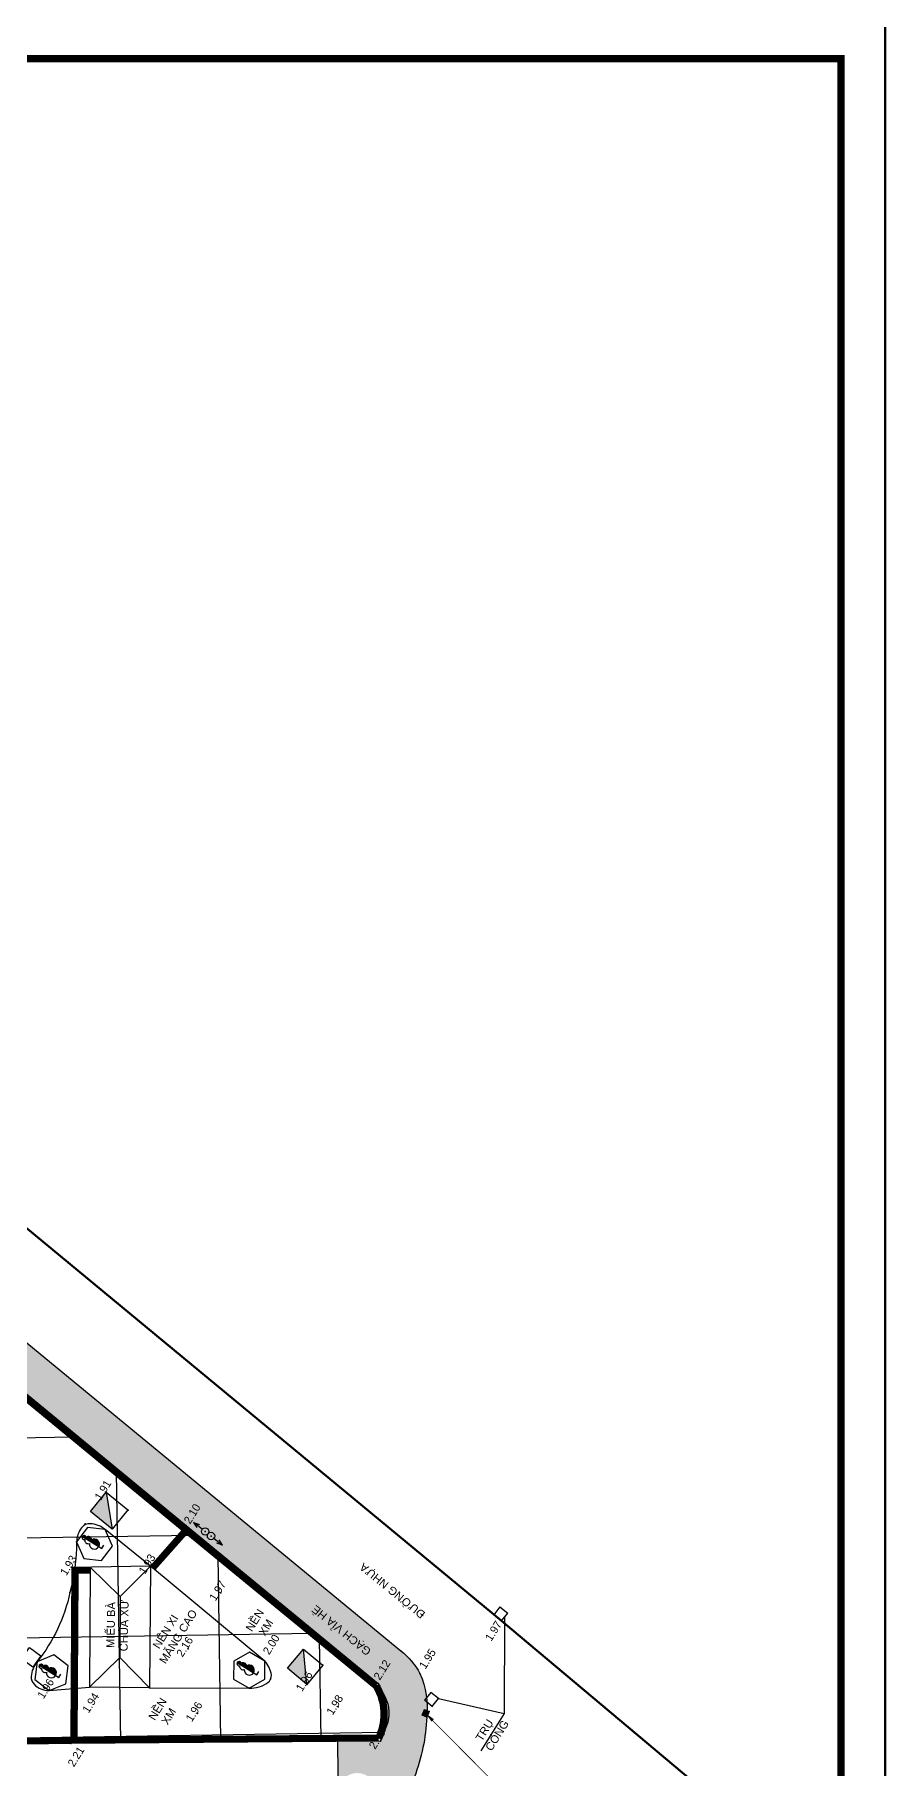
# Model space of a CAD drawing. Header units: millimetres. Extents: x -235021 to 808813, y -1893235 to 860440.
# Drawn here: x 94318 to 136796, y -1841481 to -1754826 of the extents above; entities that cross this region are included whole.
import ezdxf
from ezdxf.enums import TextEntityAlignment as Align

# ---------------------------------------------------------------- set-up
doc = ezdxf.new("R2010")
doc.units = ezdxf.units.MM
doc.header["$LTSCALE"] = 100
doc.linetypes.add('HIDDEN', pattern=[0.375, 0.25, -0.125])
doc.layers.get('0').update_dxf_attribs({"lineweight": 9})
for name, color, linetype in [('BO VIA', 3, 'Continuous'), ('CHU', 2, 'Continuous'), ('HIEN', 7, 'Continuous'), ('HO GA', 4, 'Continuous'), ('KYHIEUCOC', 5, 'Continuous'), ('LE DUONG', 1, 'Continuous'), ('Nét thấy', 7, 'Continuous')]:
    doc.layers.add(name, color=color, linetype=linetype)
doc.layers.add('THEP CHIU LUC', color=1, linetype='Continuous', lineweight=50)
doc.styles.add('GHICHU', font='', dxfattribs={"height": 2})
doc.styles.add('GHICHU2', font='', dxfattribs={"height": 2})
doc.styles.get('GHICHU').set_extended_font_data('VNI-Helve-Condense')
doc.styles.get('GHICHU2').set_extended_font_data('VNI-Helve-Condense')
doc.dimstyles.get("Standard").update_dxf_attribs({"dimtxt": 0.18, "dimasz": 0.18, "dimexe": 0.18, "dimexo": 0.0625, "dimgap": 0.09, "dimtad": 0, "dimtih": 1, "dimtoh": 1, "dimdec": 4, "dimzin": 0, "dimdsep": 46, "dimtxsty": 'Standard', "dimcen": 0.09, "dimadec": 0, "dimazin": 0, "dimtfac": 1, "dimtdec": 4, "dimtofl": 0, "dimtmove": 0, "dimatfit": 3, "dimfxl": 1, "dimtolj": 1, "dimtzin": 0, "dimarcsym": 0})

# ---------------------------------------------------------------- blocks, each defined once
blk = doc.blocks.new('DDHT11')
for p, q in [((-0.6399861893150955, -0.002102198777720332), (-0.386764497263357, 0.08406826620921493)), ((0.9599585679825395, -0.002102198777720332), (0.706736875930801, 0.08406826620921493)), ((-0.159986189333722, -0.002102198777720332), (-0.6399861893150955, -0.002102198777720332)), ((-0.6399861893150955, -0.002102198777720332), (-0.386764497263357, -0.08827266353182495)), ((0.479958568001166, -0.002102198777720332), (0.9599585679825395, -0.002102198777720332)), ((0.9599585679825395, -0.002102198777720332), (0.706736875930801, -0.08827266353182495))]:
    blk.add_line(p, q)
for centre in [(0, 0), (0.319972378667444, 0)]:
    blk.add_circle(centre, 0.1599999999999994)
for p in [(0, 0), (0.319972378667444, 0)]:
    blk.add_point(p)
blk = doc.blocks.new('CAYDL')
at = {"linetype": 'Continuous'}
blk.add_hatch(color=256, dxfattribs=at).paths.add_polyline_path([(0.2730896669155642, 1.660251213043928, 0.5693726601521445), (0.1762234897171492, 2.41734217087509, 0.684834325308665), (0, 2.871893779935299), (0, 0.469883415720855, 0.7965622496287439)])
for p, q in [((0, 2.87150458983167), (0, 0)), ((0, 0), (0.4967282140305826, 0))]:
    blk.add_line(p, q, dxfattribs=at)
for centre, radius, start, end in [((0, 2.010052954237), 0.4437783504383233, 113.3968845450581, 232.0208978191353), ((0, 2.610458247764701), 0.2614355321705987, 312.3812719101817, 227.6187280898183), ((0, 2.010052954237), 0.4437783504383233, 307.9791021808647, 66.60311545494193), ((0, 1.09639291237982), 0.6265094966589649, 115.841984444443, 64.15801555555699)]:
    blk.add_arc(centre, radius, start, end, dxfattribs=at)
blk = doc.blocks.new('RTERTCERTER')
at = {"layer": 'HO GA'}
h = blk.add_hatch(color=256, dxfattribs=at)
h.dxf.hatch_style = 1
h.paths.add_polyline_path([(439945.9156043369, -1519834.50234873), (438706.8422510996, -1519669.586536063), (438522.1365407119, -1521057.348691679)])
h = blk.add_hatch(color=256, dxfattribs=at)
h.dxf.hatch_style = 1
h.paths.add_polyline_path([(438487.920979714, -1532345.813729621), (437250.2323604197, -1532170.808353981), (437075.2269850122, -1533408.496973392)])
for p, q in [((439945.9156043371, -1519834.50234873), (438522.1365407119, -1521057.34869168)), ((437075.2269850122, -1533408.496973392), (438487.920979714, -1532345.813729621))]:
    blk.add_line(p, q, dxfattribs=at)
for points in [[(438706.8422510996, -1519669.586536063), (439945.9156043371, -1519834.50234873), (439761.2098939493, -1521222.264504347), (438522.1365407119, -1521057.34869168)], [(430628.8202147475, -1520635.899760582), (431326.9156042729, -1520687.50234885), (431275.3130161213, -1521385.597738259), (430577.2176267123, -1521333.995149991)], [(437250.2323604198, -1532170.808353981), (438487.920979714, -1532345.813729621), (438312.9156043064, -1533583.502348799), (437075.2269850122, -1533408.496973392)]]:
    blk.add_lwpolyline(points, close=True, dxfattribs=at)

msp = doc.modelspace()

# ---------------------------------------------------------------- hatches: boundary and pattern name
at = {"layer": 'BO VIA'}
h = msp.add_hatch(dxfattribs=at)
h.set_pattern_fill('ANGLE', color=253, scale=3000, angle=58.11958264428029)
h.set_pattern_definition([(58.11958264428029, (673103533.7144846, -1089408393.103788), (-700.5506050529251, 435.7222162800294), [599.9999999999998, -224.9999999999999]), (148.1195826442803, (673103533.7144846, -1089408393.103788), (-435.7222162800294, -700.5506050529251), [600, -224.9999999999999])])
edge = h.paths.add_edge_path()
edge.add_ellipse((78118.0283024889, -1809641.64706386), major_axis=(-116.9150775592063, -142.4946561534178), ratio=0.9999999998309419, start_angle=270.8416473992316, end_angle=327.94754514916787, ccw=False)
edge.add_ellipse((78118.0283024889, -1809641.64706386), major_axis=(-116.9150775592063, -142.4946561534178), ratio=0.9999999998309419, start_angle=449.3360151655633, end_angle=630.8416473992315, ccw=False)
edge.add_ellipse((78118.0283024889, -1809641.64706386), major_axis=(-116.9150775592063, -142.4946561534178), ratio=0.9999999998309419, start_angle=392.42743382617056, end_angle=449.3360151655633, ccw=False)
edge.add_line((78095.75369749247, -1809824.616198858), (87813.59291035181, -1817744.916265305))
edge.add_line((87813.59291035176, -1817744.916265305), (101878.2782400907, -1829343.822617715))
edge.add_line((101878.2782400908, -1829343.822617715), (111478.0306124623, -1837249.461895477))
edge.add_arc((108963.501328087, -1838786.170623122), 2946.91893943473, 333.1411048262636, 391.43042734614085, ccw=False)
edge.add_line((111592.5122023477, -1840117.573288966), (109458.5511911215, -1840134.012311684))
edge.add_line((109458.5511911214, -1840134.012311684), (109478.0468944804, -1842664.763166147))
edge.add_arc((110428.0380485822, -1842668.862815936), 949.9999999999999, 58.119582644280285, 179.7527438321559, ccw=False)
edge.add_arc((110428.0380485822, -1842668.862815936), 949.9999999999999, -121.88041735571971, 58.119582644280285, ccw=False)
edge.add_arc((110428.0380485822, -1842668.862815936), 950, 181.1299976858469, 238.11958264428029, ccw=False)
edge.add_line((109478.2228006789, -1842687.597672499), (109496.4567400097, -1845054.558058175))
edge.add_arc((107682.7560607948, -1841458.032514758), 4027.965508570981, 296.7614646017494, 312.1526242315477)
edge.add_ellipse((110378.6654794166, -1844260.028281289), major_axis=(12.09589587099311, 183.92267858001), ratio=0.9999999998794763, start_angle=90.79088514240078, end_angle=186.029302811043, ccw=False)
edge.add_ellipse((110378.6654794166, -1844260.028281289), major_axis=(12.09589587099311, 183.92267858001), ratio=0.9999999998794763, start_angle=269.2852528467183, end_angle=450.79088514240084, ccw=False)
edge.add_line((110562.422958683, -1844274.417554859), (110976.0442788842, -1844555.339970842))
edge.add_line((110976.0442788841, -1844555.339970842), (111306.9413347626, -1844780.077903474))
edge.add_arc((105097.3026795034, -1838381.540538329), 8916.327306803116, 314.141645142631, 336.6151139657968)
edge.add_arc((104238.1101025786, -1838513.508121835), 9663.623554709506, 339.3562316585992, 357.6027057871033)
edge.add_line((113893.2761173274, -1838917.722711843), (113664.9152253555, -1838815.981357674))
edge.add_line((113664.9152253557, -1838815.981357674), (113787.0048504061, -1838541.948287584))
edge.add_line((113787.004850406, -1838541.948287584), (113919.084940633, -1838600.793771667))
edge.add_arc((109874.7954182386, -1838430.966019714), 4047.853654256995, 357.5954490595766, 363.5703272863539)
edge.add_line((113914.7926457732, -1838178.891412118), (113784.0154171214, -1838073.120082231))
edge.add_line((113784.0154171212, -1838073.120082231), (113892.6217939368, -1837938.837559832))
edge.add_arc((109874.7954182388, -1838430.966019713), 4047.853654256995, 366.9831609235235, 384.6032535424177)
edge.add_arc((110665.8532552312, -1838216.236568046), 3241.99012596033, 386.9740301665834, 413.3767011524277)
edge.add_line((112599.8666296818, -1835614.296475678), (91181.59570243553, -1817968.438506021))
edge.add_line((91181.59570243565, -1817968.438506021), (69975.58949549176, -1800638.315692018))
edge.add_line((69975.58949549153, -1800638.315692018), (48863.34536129289, -1783140.402313073))
edge.add_arc((47266.89901447488, -1785408.459090559), 2773.575757784301, 414.8589413418236, 493.4565524034857)
edge.add_line((45359.22161579767, -1783395.131142423), (33176.57055122574, -1795952.073088498))
edge.add_line((33176.57055122574, -1795952.073088498), (33826.6329095207, -1796713.219546285))
edge.add_line((33826.63290952082, -1796713.219546285), (34034.5740149999, -1796496.977791304))
edge.add_line((34034.57401499973, -1796496.977791304), (44549.44420964515, -1785562.372142544))
edge.add_arc((48145.22347655991, -1789222.001826428), 5130.547530189417, 102.98306509463441, 134.4957879012935, ccw=False)
edge.add_line((46992.57901973842, -1784222.608991724), (68763.21519158321, -1802218.346561195))
edge.add_line((68763.21519158321, -1802218.346561195), (77943.31419200549, -1809700.373906))
edge = h.paths.add_edge_path(flags=16)
edge.add_ellipse((54966.57159615826, -1790134.043432083), major_axis=(-145.1193363896164, 113.6408404176952), ratio=0.9999999999262095, start_angle=360.78430059050834, end_angle=719.2786712369104, ccw=False)
edge.add_ellipse((54676.23313166766, -1789906.940885672), major_axis=(-145.5612534094544, 113.0742407047444), ratio=0.9999999999249859, start_angle=180.5609369931065, end_angle=539.0553076395087, ccw=False)
edge.add_line((54529.65565057431, -1789795.362667235), (54529.46298563544, -1789795.211964853))
edge.add_ellipse((54676.23313166766, -1789906.940885672), major_axis=(-145.5612534094544, 113.0742407047444), ratio=0.9999999999249859, start_angle=180.5609369931065, end_angle=539.0553076395087, ccw=False)
edge.add_ellipse((54966.57159615826, -1790134.043432083), major_axis=(-145.1193363896164, 113.6408404176952), ratio=0.9999999999262095, start_angle=360.78430059050834, end_angle=719.2786712369104, ccw=False)
edge.add_line((55110.35764276638, -1790249.587364482), (55110.16497782752, -1790249.4366621))
edge = h.paths.add_edge_path(flags=16)
edge.add_ellipse((102833.6238532595, -1829641.651242998), major_axis=(-145.5612534094544, 113.0742407047444), ratio=0.9999999999249859, start_angle=180.5609369931065, end_angle=539.0553076395087, ccw=False)
edge.add_ellipse((103123.9623177501, -1829868.753789408), major_axis=(-145.1193363896164, 113.6408404176952), ratio=0.9999999999262095, start_angle=360.78430059050834, end_angle=719.2786712369104, ccw=False)
edge.add_line((103267.7483643583, -1829984.297721809), (103267.5556994194, -1829984.147019426))
edge.add_ellipse((103123.9623177501, -1829868.753789408), major_axis=(-145.1193363896164, 113.6408404176952), ratio=0.9999999999262095, start_angle=360.78430059050834, end_angle=719.2786712369104, ccw=False)
edge.add_ellipse((102833.6238532595, -1829641.651242998), major_axis=(-145.5612534094544, 113.0742407047444), ratio=0.9999999999249859, start_angle=180.5609369931065, end_angle=539.0553076395087, ccw=False)
edge.add_line((102687.046372166, -1829530.073024561), (102686.8537072273, -1829529.922322179))
h.paths.add_polyline_path([(76713.67982031853, -1807928.086250277), (73809.87450749596, -1805567.653518701), (74307.94904815807, -1804954.92201485), (77211.75436098065, -1807315.354746426)], flags=24)
h.paths.add_polyline_path([(110917.3535339754, -1836021.645268128), (108013.5482211528, -1833661.212536552), (108511.6227618151, -1833048.481032701), (111415.4280746377, -1835408.913764277)], flags=24)
h.paths.add_polyline_path([(38138.4947488574, -1790946.324806251), (40746.68649650813, -1788262.845016396), (41312.92714629608, -1788813.199148201), (38704.73539864511, -1791496.678938056)], flags=24)
h = msp.add_hatch(color=253, dxfattribs=at)
h.dxf.hatch_style = 1
h.paths.add_polyline_path([(113893.2761173274, -1838917.722711843), (114015.3657421801, -1838643.68964163), (113787.004850406, -1838541.948287584), (113664.9152253557, -1838815.981357674)])

# ---------------------------------------------------------------- linework, layer by layer
at = {"layer": 'BO VIA', "color": 253}
for p, q in [((97095.90543353191, -1831426.062039847), (97058.60471401486, -1837431.284214692)), ((97095.90543353191, -1831426.062039847), (98586.7794772897, -1832899.952099756)), ((98586.7794772897, -1832899.952099756), (100096.2873030087, -1831373.90002994)), ((100096.2873030087, -1831373.90002994), (100058.5468437649, -1837449.917996394)), ((98586.77947735117, -1832899.952099657), (98567.89266990108, -1835940.630040631)), ((117553.4489324582, -1833412.537018331), (117239.0221605739, -1833801.298905764)), ((117239.0221605739, -1833801.298905764), (117627.7840479087, -1834115.725677587)), ((97058.60471401486, -1837431.284214692), (98567.89266990108, -1835940.630040631)), ((98567.89266990108, -1835940.630040631), (100058.5468437649, -1837449.917996394)), ((100058.5468437649, -1837449.917996394), (97058.60471401486, -1837431.284214692)), ((114098.4421890053, -1837684.358194797), (113784.0154171212, -1838073.12008223)), ((114487.20407634, -1837998.784966619), (114098.4421890053, -1837684.358194797)), ((114172.7773044562, -1838387.546854053), (113784.0154171212, -1838073.12008223)), ((113893.2761173274, -1838917.722711843), (113787.004850406, -1838541.948287584)), ((114148.0158298757, -1838405.537947689), (114487.20407634, -1837998.784966619)), ((109496.4567400106, -1845054.558058263), (109458.5511911214, -1840134.012311687))]:
    msp.add_line(p, q, dxfattribs=at)
for points in [[(33826.63290952082, -1796713.219546285), (33176.57055122574, -1795952.073088498), (45359.22161579767, -1783395.131142423, -0.3570558508102576), (48863.34536129289, -1783140.402313073), (69975.58949549875, -1800638.315692024), (91181.59570242144, -1817968.43850601), (112599.8666296818, -1835614.296475678, -0.1157157580870133), (113555.1544336384, -1836745.713301559, -0.1383604153416163), (113893.2761173274, -1838917.722711843, -0.07978390637419396), (113281.2371262101, -1841920.482416074, -0.09837451761560369), (111306.9413347627, -1844780.077903474, -14.3619057665111)], [(34034.57401486352, -1796496.977791082), (44549.44420964533, -1785562.372142544, -0.1383733361692299), (46992.57901973842, -1784222.608991724), (68763.21519158181, -1802218.346561194), (87813.59291035734, -1817744.916265309), (101878.2782400908, -1829343.822617715), (111478.0306124623, -1837249.461895477, -0.2599648662560367), (111592.5122023477, -1840117.573288966), (96121.85428289935, -1840236.751894228), (80493.55343900254, -1840477.817775818)], [(34250.81577010435, -1796704.918896585), (44762.69208085124, -1785773.426642684, -0.1304355109643603), (46917.77990427386, -1784550.00314077), (68572.87927597557, -1802450.237303059), (87623.3899539861, -1817976.915372171), (101687.4070181633, -1829575.270617685), (111247.2872011285, -1837448.074229375, -0.2370098205380297), (111400.5804513002, -1839819.042938729), (96118.38526840723, -1839936.769716276), (80488.92650204204, -1840177.853458723)], [(100058.5468437649, -1837449.917996394), (105031.4857465067, -1837471.176333423, 0.1581116793756903), (105965.236938698, -1837199.454475876, 0.2548075551805703), (106136.7791692215, -1836818.299978829, 0.1453537272949561), (105816.4722469801, -1836123.067957242), (100096.2873030087, -1831373.90002994), (97840.99893802387, -1829548.493584607, 0.1561853050625638), (97089.9114234923, -1829256.67932485, 0.2508914649787777), (96661.0009525484, -1829453.869349265, 0.1554081386474656), (96409.40804029518, -1830165.37890766, -0.06041188527034733), (96080.48812359694, -1832691.759260723, -0.116273388245636), (94438.8153771882, -1836157.33586068, 0.1542416748572663), (94140.94734348037, -1836888.656456695, 0.2198548309994603), (94285.60200785549, -1837282.358602604, 0.1960987116192833), (95034.67126684595, -1837597.806533314), (97058.60471401486, -1837431.284214692)]]:
    msp.add_lwpolyline(points, format="xyb", dxfattribs=at)
at = {"layer": 'BO VIA', "color": 253, "const_width": 299.9999999999999}
msp.add_lwpolyline([(34142.69489251456, -1796600.948343784), (44656.0794205126, -1785667.887667367, -0.1344993570209694), (46954.63052548288, -1784385.852312062), (68668.04723377881, -1802334.291932127), (87718.4914321716, -1817860.91581874), (101782.8426291268, -1829459.5466177), (111362.9354437448, -1837348.995797655, -0.2489676283794218), (111498.3265550186, -1839968.294399795), (96120.11977565341, -1840086.760805252), (80491.23997052229, -1840327.835617271)], format="xyb", dxfattribs=at)
at = {"layer": 'BO VIA', "color": 253}
for points in [[(101687.4070181633, -1829575.270617685), (100096.2873030087, -1831373.90002994), (96171.14865114266, -1831442.139050934), (96118.38526840723, -1839936.769716276)], [(101919.1312024724, -1829766.101356212), (100325.0211370807, -1831568.111112742)], [(97094.04153642483, -1831726.139776917), (96469.32294093777, -1831737.000587), (96418.40541148937, -1839934.458503501)]]:
    msp.add_lwpolyline(points, dxfattribs=at)
for points in [[(96947.12403551472, -1829443.671550848), (96409.40804029518, -1830165.37890766), (96765.56694775593, -1830991.908297514), (97659.44185006764, -1831096.73033115), (98197.15784555959, -1830375.022974782), (97840.99893802387, -1829548.493584607)], [(94438.8153771882, -1836157.33586068), (94320.91525667842, -1837049.579976396), (95034.67126684595, -1837597.806533314), (95866.32739741361, -1837253.788975133), (95984.2275180596, -1836361.544859639), (95270.47150775586, -1835813.3183025)], [(104257.0563350022, -1836118.305649899), (104253.7309140883, -1837018.299506465), (105031.4857465067, -1837471.176333423), (105812.5659998526, -1837024.059304234), (105815.8914209025, -1836124.06544789), (105038.1365883479, -1835671.18862071)], [(113664.9152253557, -1838815.981357674), (113787.004850406, -1838541.948287584), (114015.3657421801, -1838643.68964163), (113893.2761173274, -1838917.722711843)]]:
    msp.add_lwpolyline(points, close=True, dxfattribs=at)
at = {"layer": 'BO VIA', "color": 253, "const_width": 299.9999999999999}
for points in [[(101799.7557440734, -1829674.657557301), (100210.6542200754, -1831471.005571292)], [(97094.97348510806, -1831576.100908394), (96320.23579604022, -1831589.569818967), (96268.3823749554, -1839937.70140544)]]:
    msp.add_lwpolyline(points, dxfattribs=at)
at = {"layer": 'BO VIA', "color": 253}
for p in [(97893.07083508332, -1827677.713996193), (96837.16964801872, -1829265.565589837), (98987.36604194349, -1828578.553604744), (96409.40804029518, -1830165.37890766), (97842.05898325454, -1829548.036801605), (101878.2782400908, -1829343.822617715), (103267.6395003326, -1829984.212568477), (96171.14865114266, -1831442.139050934), (100096.2873030087, -1831373.90002994), (96080.48812359694, -1832691.759260723), (103620.7370206882, -1832711.035470941), (117627.7840479087, -1834115.725677587), (94438.8153771882, -1836157.33586068), (101976.7339317301, -1835507.616212419), (105816.4722469801, -1836123.067957242), (112599.8666296818, -1835614.296475678), (106100.8017627521, -1837028.095914604), (108705.5991862619, -1836325.888407995), (113555.1544336384, -1836745.713301559), (95035.11247816432, -1837598.873153809), (100058.5468437649, -1837449.917996394), (105031.4857465067, -1837471.176333423), (107903.3100348767, -1837284.445718396), (111478.0306124623, -1837249.461895477), (102443.2076305024, -1838748.928028346), (109472.184569334, -1838412.523222827), (111903.3473932786, -1838582.120754994), (113861.7669659779, -1838710.879357199), (114018.1687578231, -1838637.398206414), (114487.20407634, -1837998.784966619), (113893.2761173274, -1838917.722711843), (96121.85428289935, -1840236.751894228), (111592.5122023477, -1840117.573288966)]:
    msp.add_point(p, dxfattribs=at)
msp.add_solid([(114132.4981328187, -1839143.926611373), (113840.1404837678, -1838729.835499652), (114250.9948371607, -1839026.724611166)], dxfattribs=at)
at = {"layer": 'CHU'}
for p, q in [((96263.57459935668, -1824932.74581317), (19675.90627614473, -1826114.107367687)), ((98616.61648736557, -1840104.353996741), (98409.81799932924, -1826697.608237231)), ((102232.8091662304, -1829841.265409605), (25622.30309605127, -1831022.979235407)), ((103616.3859810964, -1840050.850174478), (103474.655127567, -1830862.439090868)), ((108202.0437331042, -1834749.785006041), (-11799.92612593388, -1836600.810331157)), ((108616.1554748272, -1839997.346352215), (108539.4922558047, -1835027.269944505)), ((111717.9954105872, -1839696.146387602), (-16505.84670466307, -1841673.993745589))]:
    msp.add_line(p, q, dxfattribs=at)
at = {"layer": 'CHU', "color": 253}
msp.add_lwpolyline([(-14726.96284647874, -1839756.280954954), (25000.71975661558, -1796928.141995954), (26270.90029244852, -1796181.739356215), (30645.80542722723, -1800098.533394449), (44656.0794205126, -1785667.887667367, -0.1467386285083961), (46954.63052548288, -1784385.852312062), (111362.9354437448, -1837348.995797655, -0.4409495816337617), (111499.1651558189, -1839966.494522396), (-12733.00372469932, -1841295.9349879, -0.3735225681235041), (-14536.47815716686, -1839763.743880239, -5.073275760016919)], format="xyb", dxfattribs=at)
at = {"layer": 'Defpoints', "linetype": 'HIDDEN', "ltscale": 20}
msp.add_lwpolyline([(136796.3429025837, -1885277.192126266), (136796.3429025837, -1753813.335032267), (-49112.14187681273, -1753813.335032267), (-49112.14187681273, -1885277.192126266)], close=True, dxfattribs=at)
at = {"layer": 'HIEN'}
for p in [(117553.4489324582, -1833412.537018331), (117627.7840479087, -1834115.725677587)]:
    msp.add_line(p, (117942.210819793, -1833726.963790153), dxfattribs=at)
at = {"layer": 'KYHIEUCOC', "linetype": 'Continuous', "const_width": 39.59999999999997}
msp.add_lwpolyline([(114184.2337340681, -1839086.649208949), (120227.5749273014, -1845179.727450503)], dxfattribs=at)
at = {"layer": 'Nét thấy', "color": 3, "const_width": 376.4646816782766}
for points in [[(134583.1466552087, -1756026.53127964), (-40259.35688731761, -1756026.53127964), (-40259.35688731761, -1883063.995878893), (134583.1466552087, -1883063.995878893)], [(134583.1466552101, -1756026.53127964), (-40259.35688731738, -1756026.53127964), (-40259.35688731738, -1883063.995878893), (134583.1466552101, -1883063.995878893)]]:
    msp.add_lwpolyline(points, close=True, dxfattribs=at)
at = {"layer": 'THEP CHIU LUC'}
msp.add_lwpolyline([(136796.3429025837, -1753813.335032267), (-49112.14187681273, -1753813.335032267), (-49112.14187681273, -1885277.192126266), (136796.3429025837, -1885277.192126266)], close=True, dxfattribs=at)
msp.add_lwpolyline([(52894.16033693944, -1765106.621102546), (50260.20403125725, -1767875.469890886), (46267.92548642453, -1773319.117383238), (46673.67459490598, -1775788.98735159), (72776.50986707519, -1797176.393383235), (93873.41029819805, -1814443.366140456), (117627.7840479087, -1834115.725677587), (129865.9456567485, -1844385.453299676)], dxfattribs=at)

# ---------------------------------------------------------------- block references
at = {"layer": 'BO VIA', "color": 253, "rotation": 58.1195826450167}
msp.add_blockref('RTERTCERTER', (-1425034.431699683, -1398561.010511268), dxfattribs=at)
at = {"layer": 'BO VIA', "color": 253}
for name, p, xscale, yscale, zscale, rotation in [('DDHT11', (102833.6238532595, -1829641.651242998), 1152.000000085595, 1152, 1152, 321.9675069940553), ('CAYDL', (97673.55069146893, -1830500.49677246), 400.0000000000201, 400.0000000000201, 400.0000000000201, 58.11958264426761), ('CAYDL', (95522.83913604688, -1836935.858249479), 400.0000000000201, 400.0000000000201, 400.0000000000201, 58.11958264426761), ('CAYDL', (105408.3184746602, -1836803.493220328), 400.0000000000201, 400.0000000000201, 400.0000000000201, 58.11958264426761)]:
    msp.add_blockref(name, p, dxfattribs=dict(at, xscale=xscale, yscale=yscale, zscale=zscale, rotation=rotation))

# ---------------------------------------------------------------- texts
for s, p in [('1.91', (97893.07083508332, -1827677.713996193)), ('2.10', (102348.4117703511, -1828864.540861687)), ('1.93', (96171.14865114266, -1831442.139050934)), ('1.93', (100096.2873030087, -1831373.90002994)), ('1.97', (103620.7370206882, -1832711.035470941)), ('1.97', (117394.0002827438, -1834719.256708061)), ('2.16', (101976.7339317301, -1835507.616212419)), ('2.00', (106299.8678521899, -1835394.121454634)), ('2.12', (111830.6528141811, -1836663.481625629)), ('1.95', (114104.4529592991, -1836112.400996609)), ('1.96', (95035.11247816432, -1837598.873153809)), ('1.96', (107944.59399556, -1837235.120556411)), ('1.94', (97283.38235072541, -1838315.55045615)), ('1.98', (109472.184569334, -1838412.523222827)), ('1.96', (102443.2076305024, -1838748.928028346)), ('2.19', (111592.5122023477, -1840117.573288966)), ('2.21', (96549.94145298126, -1840999.795854942))]:
    msp.add_text(s, height=399.9999999999999, rotation=58.11958264316836, dxfattribs=at).set_placement(p, align=Align.CENTER)
at = {"layer": 'BO VIA', "color": 253, "attachment_point": 1}
for s, insert, char_height, rotation, style in [('{\\fArial|b0|i0|c0|p34;ĐƯỜNG NHỰA}', (113603.427542304, -1834026.185053149), 399.9999999999999, 140.79003665149608, 'GHICHU'), ('{\\fArial|b0|i0|c0|p34; MIẾU BÀ\\PCHÚA XỨ}', (97889.84028018737, -1835616.983981479), 399.9999999999999, 88.78692700090218, 'GHICHU'), ('{\\fArial|b0|i0|c0|p34;   NỀN XI \\PMĂNG CAO}', (99943.90899336344, -1835727.400795949), 399.9999999999999, 58.11958264428029, 'GHICHU2'), ('{\\fArial|b0|i0|c0|p34;NỀN\\P XM}', (104826.7517847648, -1834472.329370178), 399.9999999999999, 58.11958264428029, 'GHICHU2'), ('{\\fArial|b0|i0|c0|p34;GẠCH VỈA HÈ}', (110902.8332240212, -1835880.971316741), 399.9999999999998, 140.8931777652411, 'GHICHU'), ('{\\fArial|b0|i0|c0|p34;NỀN\\P XM}', (99972.67438653117, -1838910.878153169), 399.9999999999999, 58.11958264428029, 'GHICHU2')]:
    msp.add_mtext(s, dxfattribs=dict(at, insert=insert, char_height=char_height, rotation=rotation, style=style))
at = {"layer": 'LE DUONG', "insert": (116226.3883720374, -1840090.792901238), "char_height": 399.9999999999999, "attachment_point": 1, "rotation": 58.11958264428029, "style": 'GHICHU'}
msp.add_mtext('{\\fArial|b0|i0|c0|p34; TRỤ \\PCỔNG}', dxfattribs=at)

# ---------------------------------------------------------------- leaders
at = {"layer": 'LE DUONG'}
for points in [[(117784.9974338201, -1833921.344733919), (117757.9189371854, -1838745.543398254)], [(114487.20407634, -1837998.784966619), (117757.9189371854, -1838745.543398254), (116600.6915461152, -1840606.124104741)]]:
    msp.add_leader(points, dimstyle='Standard', override={"dimgap": 0.09, "dimtad": 0}, dxfattribs=at)

doc.saveas('drawing.dxf')
